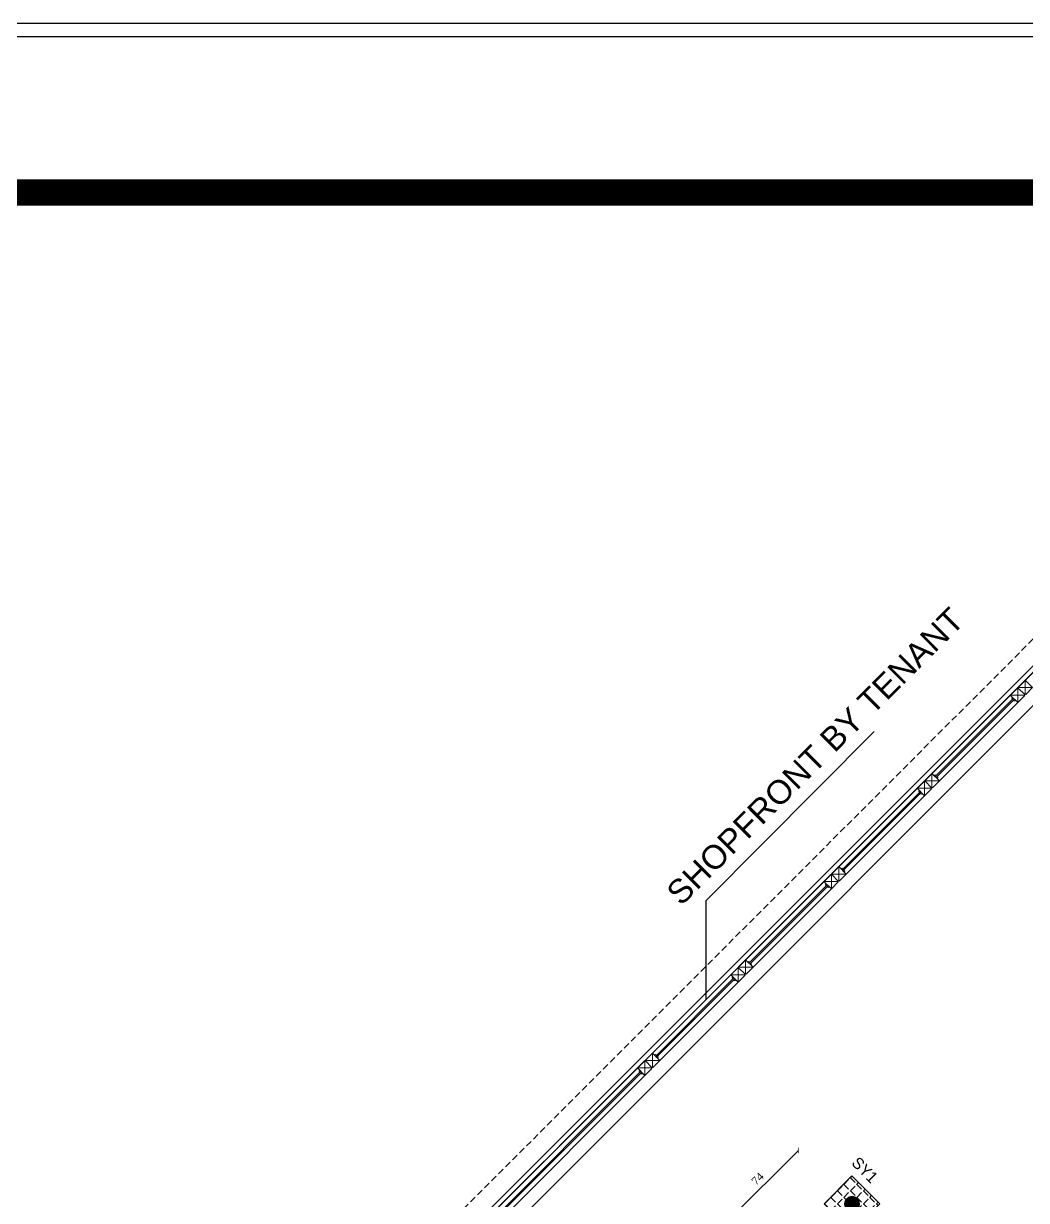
# Model space of a CAD drawing. Header units: millimetres. Extents: x 4459 to 18299, y -2909 to 3305.
# Drawn here: x 15062 to 15825, y 2232 to 3126 of the extents above; entities that cross this region are included whole.
import ezdxf
from ezdxf.xclip import XClip

# ---------------------------------------------------------------- set-up
doc = ezdxf.new("R2010")
doc.units = ezdxf.units.MM
doc.header["$LTSCALE"] = 5
doc.header["$XCLIPFRAME"] = 0
doc.linetypes.add('DASHED', pattern=[0.75, 0.5, -0.25])
doc.layers.get('Defpoints').update_dxf_attribs({"lineweight": 9})
for name, color, linetype, lineweight in [('LP-AREA_POLYLINE', 7, 'Continuous', 5), ('no3_ahsap gorunus arka ince', 53, 'Continuous', 5), ('no3_ahsap kesit on', 40, 'Continuous', 20), ('no3_ahşap gorunus on kalın', 34, 'Continuous', 20), ('no3_cam kesit arka', 141, 'Continuous', 9), ('no3_duvar kaplama', 8, 'Continuous', 9), ('no3_duvar ytong', 101, 'Continuous', 20)]:
    doc.layers.add(name, color=color, linetype=linetype, lineweight=lineweight)
for name, color, linetype in [('LP-UNIT_LINE', 170, 'Continuous'), ('SIH', 4, 'Continuous'), ('Sktürk-002 Çizgi', 7, 'Continuous'), ('SU', 152, 'Continuous')]:
    doc.layers.add(name, color=color, linetype=linetype)
doc.styles.add('ROMANSTW', font='georgia.ttf')
doc.styles.add('TAKSİM', font='GOTHIC.TTF', dxfattribs={"height": 20})
doc.styles.add('TEXT-500', font='arial.ttf', dxfattribs={"height": 1.25})
doc.dimstyles.new('M2', dxfattribs={"dimtxt": 6, "dimasz": 3, "dimexe": 1, "dimexo": 4, "dimgap": 3, "dimtad": 1, "dimdec": 0, "dimzin": 12, "dimdsep": 46, "dimtxsty": 'ROMANSTW', "dimblk": 'ARCHTICK', "dimcen": 0.09, "dimse1": 1, "dimse2": 1, "dimclrd": 251, "dimclre": 251, "dimclrt": 1, "dimadec": 0, "dimazin": 0, "dimtfac": 1, "dimtdec": 0, "dimtix": 1, "dimtmove": 0, "dimatfit": 3, "dimldrblk": 'ARCHTICK', "dimfxl": 1, "dimtolj": 1, "dimtzin": 0, "dimarcsym": 0})

# ---------------------------------------------------------------- blocks, each defined once
blk = doc.blocks.new('A$C25195F0E')
at = {"layer": 'LP-AREA_POLYLINE', "elevation": 0}
blk.add_lwpolyline([(1241.29, 1481.77), (1740.61, 982.45), (1740.61, -260.52, 0.060132), (1740.61, -260.52), (1740.61, -260.52), (1740.61, -260.52), (1740.61, -260.52), (1740.61, -260.52), (1740.61, -260.52), (1740.61, -260.52), (1740.61, -260.52), (1740.61, -260.52, 0.142516), (363.91, -881.77), (-329.17, -187.72), (-378.67, -138.22)], format="xyb", close=True, dxfattribs=at)
blk = doc.blocks.new('plan3')
at = {"ltscale": 0.05, "elevation": 0}
blk.add_lwpolyline([(26234.12, -6027.2), (26234.12, -5952.15), (26362.03, -5823.48)], dxfattribs=at)
at = {"layer": 'LP-UNIT_LINE', "color": 252, "lineweight": 100, "ltscale": 0.1, "const_width": 20, "elevation": 0}
blk.add_lwpolyline([(27603.18, -5413.89), (27603.18, -8043.77), (25002.79, -8043.77), (25002.79, -5413.89)], close=True, dxfattribs=at)
at = {"layer": 'no3_ahsap gorunus arka ince', "linetype": 'DASHED', "ltscale": 2, "elevation": 0}
blk.add_lwpolyline([(25142.92, -7093.21), (26762.99, -5473.13), (27270.16, -5980.3)], dxfattribs=at)
at = {"layer": 'no3_ahsap kesit on'}
for points in [[(26476.73, -5795.16), (26476.73, -5784.56), (26471.43, -5789.86)], [(26477.09, -5795.52), (26482.39, -5790.21), (26476.73, -5784.56), (26471.43, -5789.86)], [(26476.03, -5795.87), (26465.42, -5795.87), (26470.72, -5790.57)], [(26476.38, -5796.22), (26471.08, -5801.53), (26465.42, -5795.87), (26470.72, -5790.57)], [(26471.08, -5790.92), (26471.08, -5801.53)], [(26471.43, -5790.57), (26476.38, -5795.52)], [(26471.43, -5790.57), (26476.38, -5795.52)], [(26471.43, -5790.57), (26476.38, -5795.52)], [(26471.78, -5790.22), (26482.39, -5790.21)], [(26476.38, -5796.22), (26476.03, -5795.87), (26476.73, -5795.16), (26477.09, -5795.52)], [(26406.24, -5866.38), (26411.54, -5861.08), (26405.88, -5855.42), (26400.58, -5860.72)], [(26405.88, -5866.03), (26405.88, -5855.42), (26400.58, -5860.72)], [(26405.18, -5866.73), (26394.57, -5866.74), (26399.87, -5861.43)], [(26405.53, -5867.09), (26400.23, -5872.39), (26394.57, -5866.74), (26399.87, -5861.43)], [(26400.23, -5861.78), (26400.23, -5872.39)], [(26400.58, -5861.43), (26405.53, -5866.38)], [(26400.58, -5861.43), (26405.53, -5866.38)], [(26400.58, -5861.43), (26405.53, -5866.38)], [(26400.93, -5861.08), (26411.54, -5861.08)], [(26405.53, -5867.09), (26405.18, -5866.73), (26405.88, -5866.03), (26406.24, -5866.38)], [(26335.37, -5937.23), (26340.68, -5931.93), (26335.02, -5926.27), (26329.72, -5931.58)], [(26335.02, -5936.88), (26335.02, -5926.27), (26329.72, -5931.58)], [(26334.67, -5937.94), (26329.36, -5943.24), (26323.71, -5937.59), (26329.01, -5932.28)], [(26334.31, -5937.58), (26323.71, -5937.59), (26329.01, -5932.28)], [(26329.36, -5932.63), (26329.36, -5943.24)], [(26329.72, -5932.28), (26334.66, -5937.23)], [(26329.72, -5932.28), (26334.66, -5937.23)], [(26329.72, -5932.28), (26334.66, -5937.23)], [(26330.07, -5931.93), (26340.68, -5931.93)], [(26334.67, -5937.94), (26334.31, -5937.58), (26335.02, -5936.88), (26335.37, -5937.23)], [(26264.52, -6008.09), (26269.83, -6002.79), (26264.17, -5997.13), (26258.87, -6002.44)], [(26264.17, -6007.74), (26264.17, -5997.13), (26258.87, -6002.44)], [(26263.82, -6008.8), (26258.51, -6014.1), (26252.86, -6008.45), (26258.16, -6003.15)], [(26263.46, -6008.45), (26252.86, -6008.45), (26258.16, -6003.15)], [(26258.51, -6003.5), (26258.51, -6014.1)], [(26258.87, -6003.14), (26263.81, -6008.09)], [(26258.87, -6003.14), (26263.81, -6008.09)], [(26258.87, -6003.14), (26263.81, -6008.09)], [(26259.22, -6002.79), (26269.83, -6002.79)], [(26263.82, -6008.8), (26263.46, -6008.45), (26264.17, -6007.74), (26264.52, -6008.09)], [(26193.65, -6078.94), (26198.96, -6073.63), (26193.3, -6067.98), (26188, -6073.28)], [(26193.3, -6078.58), (26193.3, -6067.98), (26188, -6073.28)], [(26192.59, -6079.29), (26181.99, -6079.29), (26187.29, -6073.99)], [(26192.95, -6079.65), (26187.64, -6084.95), (26181.99, -6079.29), (26187.29, -6073.99)], [(26187.65, -6074.34), (26187.64, -6084.95)], [(26188, -6073.99), (26192.95, -6078.94)], [(26188, -6073.99), (26192.95, -6078.94)], [(26188, -6073.99), (26192.95, -6078.94)], [(26188.35, -6073.64), (26198.96, -6073.63)], [(26192.95, -6079.65), (26192.59, -6079.29), (26193.3, -6078.58), (26193.65, -6078.94)]]:
    blk.add_lwpolyline(points, dxfattribs=at)
at = {"layer": 'no3_ahsap kesit on', "elevation": 0}
for points in [[(26470.72, -5790.57), (26471.08, -5790.92), (26471.78, -5790.21), (26471.43, -5789.86)], [(26399.87, -5861.43), (26400.23, -5861.78), (26400.93, -5861.08), (26400.58, -5860.72)], [(26329.01, -5932.28), (26329.36, -5932.63), (26330.07, -5931.93), (26329.72, -5931.57)], [(26258.16, -6003.14), (26258.51, -6003.5), (26259.22, -6002.79), (26258.87, -6002.44)], [(26187.29, -6073.99), (26187.64, -6074.34), (26188.35, -6073.63), (26188, -6073.28)]]:
    blk.add_lwpolyline(points, dxfattribs=at)
at = {"layer": 'no3_ahsap kesit on'}
for centre, start, end in [((26467.9, -5798.35), 135, 225), ((26468.6, -5799.05), 225, 315), ((26408.36, -5857.9), 45, 135), ((26409.07, -5858.6), 315, 45), ((26397.05, -5869.21), 135, 225), ((26397.75, -5869.92), 225, 315), ((26337.51, -5928.76), 45, 135), ((26338.22, -5929.47), 315, 45), ((26326.18, -5940.06), 135, 225), ((26326.89, -5940.77), 225, 315), ((26266.65, -5999.61), 45, 135), ((26267.35, -6000.32), 315, 45), ((26255.33, -6010.92), 135, 225), ((26256.04, -6011.63), 225, 315), ((26195.8, -6070.47), 45, 135), ((26196.5, -6071.18), 315, 45), ((26184.46, -6081.77), 135, 225), ((26185.17, -6082.47), 225, 315)]:
    blk.add_arc(centre, 1.27, start, end, dxfattribs=at)
at = {"layer": 'no3_ahşap gorunus on kalın'}
for p, q in [((26411.54, -5861.08), (26471.08, -5801.53)), ((26340.69, -5931.94), (26400.23, -5872.39)), ((26269.83, -6002.79), (26329.36, -5943.24)), ((26198.98, -6073.65), (26258.51, -6014.1)), ((25986.39, -6286.21, 0), (26187.64, -6084.95))]:
    blk.add_line(p, q, dxfattribs=at)
at = {"layer": 'no3_ahşap gorunus on kalın', "elevation": 0}
for points in [[(25975.8, -6280.57), (26752.08, -5504.36)], [(26476.73, -5784.56), (26536.27, -5725)], [(26405.88, -5855.42), (26465.41, -5795.87)], [(26335.03, -5926.28), (26394.56, -5866.73)], [(26264.17, -5997.13), (26323.7, -5937.58)], [(26193.32, -6068), (26252.85, -6008.44)], [(26122.45, -6138.84), (26181.98, -6079.29)], [(26051.6, -6209.7), (26111.13, -6150.15)]]:
    blk.add_lwpolyline(points, dxfattribs=at)
at = {"layer": 'no3_cam kesit arka'}
for p, q in [((26467.9, -5798.35, 0), (26408.36, -5857.9, 0)), ((26468.6, -5799.05, 0), (26409.07, -5858.6, 0)), ((26397.05, -5869.21, 0), (26337.51, -5928.76, 0)), ((26397.75, -5869.92, 0), (26338.22, -5929.47, 0)), ((26326.18, -5940.06, 0), (26266.65, -5999.61, 0)), ((26326.89, -5940.77, 0), (26267.35, -6000.32, 0)), ((26255.33, -6010.92, 0), (26195.8, -6070.47, 0)), ((26256.04, -6011.63, 0), (26196.5, -6071.18, 0)), ((26184.46, -6081.77, 0), (25983.21, -6283.03)), ((26185.17, -6082.47, 0), (25983.92, -6283.74))]:
    blk.add_line(p, q, dxfattribs=at)
at = {"layer": 'no3_duvar kaplama'}
blk.add_lwpolyline([(26081.85, -6204.93), (26606.95, -5679.83)], dxfattribs=at)
at = {"layer": 'no3_ahşap gorunus on kalın'}
ref = blk.add_blockref('A$C25195F0E', (25527.36, -6974.42), dxfattribs=at)
XClip(ref).set_block_clipping_path([(-524.5749777342, -995.7045508397), (2091.4118857187, 1560.5321103166)])
at = {"ltscale": 0.05, "extrusion": (-1.98464e-08, -8.20348e-09, 1), "insert": (26208.86, -5950.52, 0), "char_height": 18, "width": 368.7257, "attachment_point": 4, "text_direction": (0.70763, 0.706583, 0), "style": 'TEXT-500'}
blk.add_mtext('SHOPFRONT BY TENANT', dxfattribs=at)
blk = doc.blocks.new('A$C7E7D3E18')
at = {"layer": 'SIH', "linetype": 'Continuous', "const_width": 6}
blk.add_lwpolyline([(3, 6, 1), (9, 6, 1)], format="xyb", close=True, dxfattribs=at)
blk = doc.blocks.new('_ArchTick')
at = {"color": 0, "linetype": 'ByBlock', "const_width": 0.15}
blk.add_lwpolyline([(-0.5, -0.5), (0.5, 0.5)], dxfattribs=at)
blk = doc.blocks.new('*D257')
at = {"color": 251, "lineweight": -2, "ltscale": 5, "transparency": 16777216}
blk.add_line((15598.71, 2216.98), (15651.23, 2269.6), dxfattribs=at)
at = {"layer": 'Defpoints', "color": 0, "ltscale": 5, "transparency": 16777216}
for p in [(15651.23, 2269.6), (15691.97, 2228.93), (15606.83, 2208.86)]:
    blk.add_point(p, dxfattribs=at)
at = {"color": 251, "lineweight": -2, "ltscale": 5, "transparency": 16777216, "xscale": 3, "yscale": 3, "zscale": 3}
for p, rotation in [((15651.23, 2269.6), 45.0535748549563), ((15598.71, 2216.98), 225.0535748549563)]:
    blk.add_blockref('_ArchTick', p, dxfattribs=dict(at, rotation=rotation))
at = {"color": 1, "ltscale": 5, "true_color": 0xff0000, "transparency": 16777216, "insert": (15620.18, 2248.06), "char_height": 6, "attachment_point": 5, "rotation": 45.05357, "style": 'ROMANSTW'}
blk.add_mtext('\\A1;74', dxfattribs=at)

msp = doc.modelspace()

# ---------------------------------------------------------------- hatches: boundary and pattern name
at = {"layer": 'Sktürk-002 Çizgi'}
h = msp.add_hatch(dxfattribs=at)
h.set_pattern_fill('ANGLE', color=256, angle=315.05357)
h.set_pattern_definition([(315.053575, (7177.9714, -248.593), (4.9345203, 4.943757), [5.08, -1.905]), (45.053575, (7177.9714, -248.593), (-4.943757, 4.9345203), [5.08, -1.905])])
h.paths.add_polyline_path([(15713.19, 2228.95), (15691.95, 2250.15), (15670.76, 2228.91), (15691.99, 2207.72)])

# ---------------------------------------------------------------- linework, layer by layer
for points in [[(14046.7, 185.99), (18161.7, 185.99), (18161.7, 3125.99), (14046.7, 3125.99)], [(14056.7, 195.99), (18151.7, 195.99), (18151.7, 3115.99), (14056.7, 3115.99)]]:
    msp.add_lwpolyline(points, close=True)
at = {"layer": 'no3_duvar ytong'}
msp.add_line((15384.78, 2188.1), (15954.71, 2758.03), dxfattribs=at)
at = {"layer": 'Sktürk-002 Çizgi', "elevation": 0}
msp.add_lwpolyline([(15670.76, 2228.91), (15691.99, 2207.72), (15713.19, 2228.95), (15691.95, 2250.15)], close=True, dxfattribs=at)

# ---------------------------------------------------------------- block references
msp.add_blockref('plan3', (-10653.09, 8411.55))
at = {"extrusion": (0, 0, -1), "zscale": -1, "rotation": 224.9464251450316}
msp.add_blockref('A$C7E7D3E18', (-15691.97, 2237.42), dxfattribs=at)

# ---------------------------------------------------------------- texts
at = {"layer": 'SU', "style": 'TAKSİM'}
msp.add_text('SY1', height=8.64, rotation=315.05357, dxfattribs=at).set_placement((15690.98, 2259.39))

# ---------------------------------------------------------------- dimensions: what is measured, and where the dimension line sits
at = {"ltscale": 5}
dim = msp.add_linear_dim(base=(15651.23, 2269.6), p1=(15606.83, 2208.86), p2=(15691.97, 2228.93), angle=45.05357, dimstyle='M2', dxfattribs=at)
dim.commit()
dim.dimension.update_dxf_attribs({"geometry": '*D257', "text_midpoint": (15620.18, 2248.06)})

doc.saveas('drawing.dxf')
